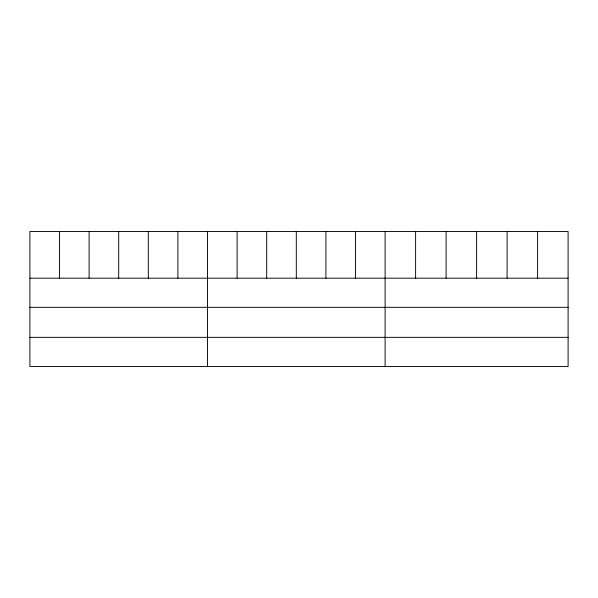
<?xml version="1.0" encoding="UTF-8"?>
<svg xmlns="http://www.w3.org/2000/svg" width="598" height="598" viewBox="0 0 598 598"><rect width="100%" height="100%" fill="white"/><g stroke="black" fill="none" stroke-linecap="round" stroke-linejoin="round"><path stroke-width="0.9" d="M568.1 307.32L568.1 231.501L29.9 231.501L29.9 366.499L568.1 366.499L568.1 307.32L29.9 307.32M29.9 278.175L568.1 278.175M29.9 337.347L568.1 337.347M537.602 231.501L537.602 278.175M507.104 231.501L507.104 278.175M476.606 231.501L476.606 278.175M446.108 231.501L446.108 278.175M415.61 231.501L415.61 278.175M385.112 231.501L385.112 366.499M355.511 231.501L355.511 278.175M325.91 231.501L325.91 278.175M296.309 231.501L296.309 278.175M266.708 231.501L266.708 278.175M237.107 231.501L237.107 278.175M207.506 231.501L207.506 366.499M177.905 231.501L177.905 278.175M148.304 231.501L148.304 278.175M118.703 231.501L118.703 278.175M89.102 231.501L89.102 278.175M59.501 231.501L59.501 278.175"/></g></svg>
